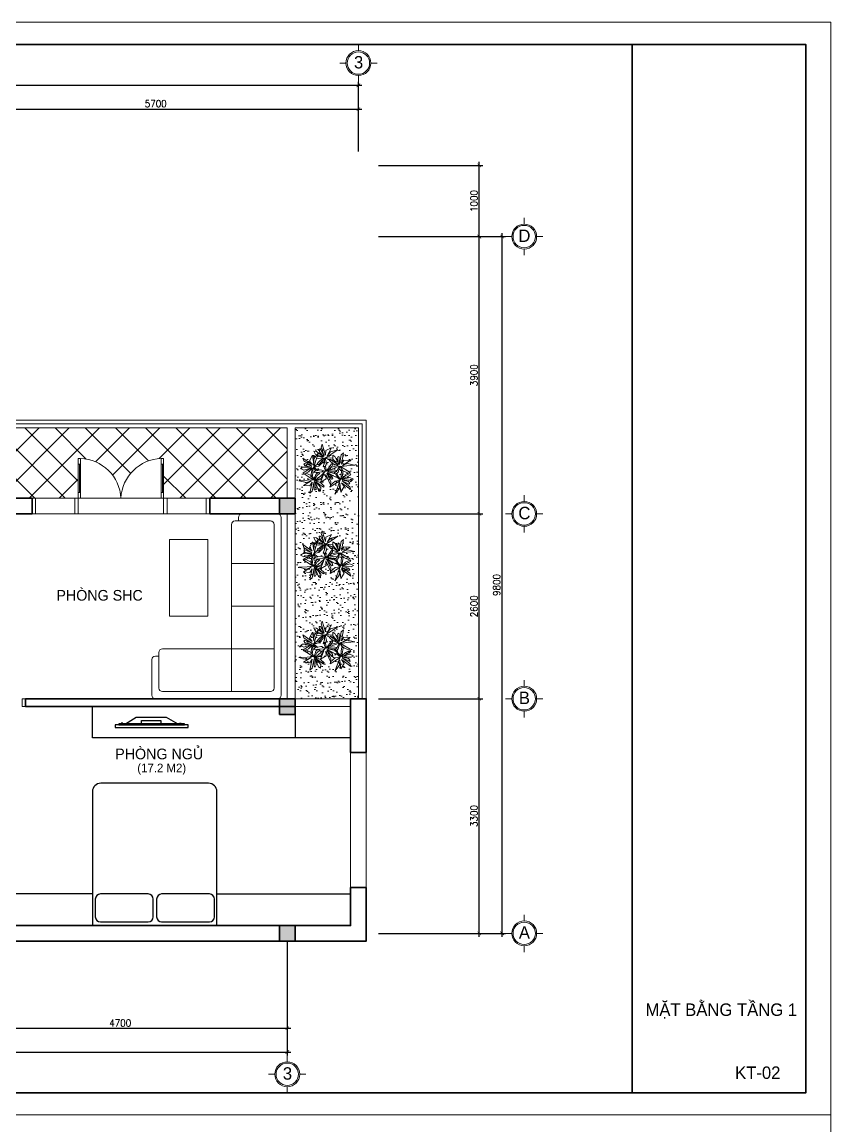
# Model space of a CAD drawing. Header units: millimetres. Extents: x -529782 to -142003, y -492574 to -273331.
# Drawn here: x -453042 to -441666, y -295036 to -279510 of the extents above; entities that cross this region are included whole.
import ezdxf
from ezdxf.enums import TextEntityAlignment as Align

# ---------------------------------------------------------------- set-up
doc = ezdxf.new("R2010")
doc.units = ezdxf.units.MM
doc.header["$LTSCALE"] = 500
doc.header["$MEASUREMENT"] = 0
doc.header["$PDMODE"] = 3
doc.linetypes.add('CENTER', pattern=[2, 1.25, -0.25, 0.25, -0.25])
doc.linetypes.add('HIDDEN', pattern=[0.375, 0.25, -0.125])
doc.layers.get('0').update_dxf_attribs({"linetype": 'CONTINUOUS', "lineweight": 13})
doc.layers.get('Defpoints').update_dxf_attribs({"color": 255, "linetype": 'CONTINUOUS', "lineweight": 13})
for name, color, linetype, lineweight in [('1.cat 30', 30, 'CONTINUOUS', 35), ('1.cot', 2, 'CONTINUOUS', 35), ('2.thay 145', 145, 'CONTINUOUS', 18), ('3.manh 08', 8, 'CONTINUOUS', 9), ('4.dim 08', 8, 'CONTINUOUS', 13), ('7.tim 67', 67, 'CENTER', 9), ('9.text \xad white', 7, 'CONTINUOUS', 15), ('CA.dim 08', 251, 'CONTINUOUS', 13), ('CA.thay 145', 145, 'CONTINUOUS', 18), ('garden1', 88, 'CONTINUOUS', 9), ('noithat', 15, 'CONTINUOUS', 9)]:
    doc.layers.add(name, color=color, linetype=linetype, lineweight=lineweight)
doc.layers.add('HIDE', color=8, linetype='HIDDEN')
doc.layers.add('NTHT', color=5, linetype='CONTINUOUS')
doc.styles.add('CA.JSC1', font='')
doc.styles.get("Standard").update_dxf_attribs({"font": 'txt.shx', "width": 0.9})
doc.styles.get('CA.JSC1').set_extended_font_data('.VnAvantH')
doc.dimstyles.new('CA 50', dxfattribs={"dimscale": 0, "dimtxt": 100, "dimasz": 50, "dimexe": 50, "dimexo": 0, "dimgap": 25, "dimtad": 1, "dimdec": 0, "dimzin": 0, "dimdsep": 46, "dimtxsty": 'Standard', "dimblk": 'ARCHTICK', "dimcen": 0.09, "dimdle": 50, "dimclrd": 256, "dimclre": 256, "dimclrt": 7, "dimadec": 0, "dimazin": 0, "dimtfac": 1, "dimtdec": 0, "dimtix": 1, "dimtmove": 2, "dimatfit": 3, "dimldrblk": 'DOT', "dimfxl": 1, "dimtolj": 1, "dimtzin": 0, "dimarcsym": 0})

# ---------------------------------------------------------------- blocks, each defined once
blk = doc.blocks.new('khung co loan')
at = {"layer": '1.cat 30'}
blk.add_lwpolyline([(1158.281703106128, -14553.47590842255), (1158.281703106128, -303.4759079545038), (20658.28170374641, -303.4759079545038), (20658.28170374641, -14553.47590842255)], close=True, dxfattribs=at)
blk.add_lwpolyline([(18298.08122972515, -303.4759079552605), (18298.08122972515, -14553.47590842255)], dxfattribs=at)
at = {"layer": '3.manh 08'}
blk.add_lwpolyline([(0, -14850.00000048772), (21000.00000000023, -14850.00000048772), (21000.00000000023, -4.877219907939434e-07), (0, -4.877219907939434e-07)], close=True, dxfattribs=at)
blk = doc.blocks.new('A$C1A9D127A')
at = {"layer": 'noithat', "color": 135, "linetype": 'Continuous'}
for p, q in [((49.99985728343017, 109.9998206971213), (-0.0001427165698260069, 109.9998206971213)), ((-0.0001427165698260069, 109.9998206971213), (-0.0001427165698260069, -0.000179302878677845)), ((49.99985728343017, -0.000179302878677845), (49.99985728343017, 109.9998206971213)), ((-0.0001427165698260069, -0.000179302878677845), (49.99985728343017, -0.000179302878677845))]:
    blk.add_line(p, q, dxfattribs=at)
blk = doc.blocks.new('_ArchTick')
at = {"color": 1, "linetype": 'ByBlock', "const_width": 0.150000081}
blk.add_lwpolyline([(-0.5000002699998731, -0.5000002699998731), (0.5000002699998731, 0.5000002699998731)], dxfattribs=at)
blk = doc.blocks.new('*D1989')
at = {"layer": '7.tim 67', "linetype": 'Continuous', "lineweight": -2, "transparency": 16777216}
for p, q in [((-449311.9635896764, -292437.5207308844), (-449311.9635896764, -293712.6593938951)), ((-454011.9635896764, -292590.0242494408), (-454011.9635896764, -293712.6593938951)), ((-454061.9635896764, -293662.6593938951), (-449261.9635896764, -293662.6593938951))]:
    blk.add_line(p, q, dxfattribs=at)
at = {"layer": 'Defpoints', "color": 0, "linetype": 'Continuous', "transparency": 16777216}
for p in [(-449311.9635896764, -292437.5207308844), (-454011.9635896764, -292590.0242494408), (-449311.9635896764, -293662.6593938951)]:
    blk.add_point(p, dxfattribs=at)
at = {"layer": '7.tim 67', "linetype": 'Continuous', "lineweight": -2, "transparency": 16777216, "xscale": 50, "yscale": 50, "zscale": 50, "rotation": 180}
blk.add_blockref('_ArchTick', (-454011.9635896764, -293662.6593938951), dxfattribs=at)
at = {"layer": '7.tim 67', "linetype": 'Continuous', "lineweight": -2, "transparency": 16777216, "xscale": 50, "yscale": 50, "zscale": 50}
blk.add_blockref('_ArchTick', (-449311.9635896764, -293662.6593938951), dxfattribs=at)
at = {"layer": '7.tim 67', "color": 7, "linetype": 'Continuous', "transparency": 16777216, "insert": (-451661.9635896764, -293587.6593938951), "char_height": 100, "attachment_point": 5}
blk.add_mtext('\\A1;4700', dxfattribs=at)
blk = doc.blocks.new('_DOT')
at = {"color": 1, "linetype": 'ByBlock'}
blk.add_line((-0.5, 0), (-1, 0), dxfattribs=at)
at = {"color": 1, "linetype": 'ByBlock', "const_width": 0.5}
blk.add_lwpolyline([(-0.25, 0, 1), (0.25, 0, 1)], format="xyb", close=True, dxfattribs=at)
blk = doc.blocks.new('*D1995')
at = {"layer": 'CA.dim 08', "lineweight": -2, "transparency": 16777216}
for p, q in [((-449311.9635896764, -292437.5207308844), (-449311.9635896764, -294047.3445767199)), ((-459211.9635896764, -292590.0242494408), (-459211.9635896764, -294047.3445767199)), ((-459261.9635896764, -293997.3445767199), (-449261.9635896764, -293997.3445767199))]:
    blk.add_line(p, q, dxfattribs=at)
at = {"layer": 'Defpoints', "color": 0, "transparency": 16777216}
for p in [(-449311.9635896764, -292437.5207308844), (-459211.9635896764, -292590.0242494408), (-449311.9635896764, -293997.3445767199)]:
    blk.add_point(p, dxfattribs=at)
at = {"layer": 'CA.dim 08', "lineweight": -2, "transparency": 16777216, "xscale": 50, "yscale": 50, "zscale": 50, "rotation": 180}
blk.add_blockref('_ArchTick', (-459211.9635896764, -293997.3445767199), dxfattribs=at)
at = {"layer": 'CA.dim 08', "lineweight": -2, "transparency": 16777216, "xscale": 50, "yscale": 50, "zscale": 50}
blk.add_blockref('_ArchTick', (-449311.9635896764, -293997.3445767199), dxfattribs=at)
at = {"layer": 'CA.dim 08', "color": 7, "transparency": 16777216, "insert": (-454261.9635896763, -293922.3445767199), "char_height": 100, "attachment_point": 5}
blk.add_mtext('\\A1;9900', dxfattribs=at)
blk = doc.blocks.new('A$C41BA5761')
at = {"layer": '2.thay 145'}
blk.add_lwpolyline([(839.9994073519047, 524.9998310285737, -3898660.642287513), (839.9994073521084, 525.0001542164828, 1.154242490888426e-06), (839.9994073524431, 524.9999926225864, 1.154242490888426e-06)], format="xyb", dxfattribs=at)
at = {"layer": '3.manh 08'}
for p, q in [((524.9994049160159, 1050.000159478077), (524.9994049160159, 875.0001713204256)), ((174.9994048396911, 525.0001523148676), (-0.000583361616008915, 525.0001523148676)), ((874.9994049923262, 525.0001523148676), (1049.999393193633, 525.0001523148676)), ((524.9994049160159, 0.0001831847475841641), (524.9994049160159, 175.000171342399))]:
    blk.add_line(p, q, dxfattribs=at)
blk.add_arc((524.9994049160159, 525.0001713313977), 349.9999999890093, 359.9999968883953, 359.9999381014106, dxfattribs=at)
blk = doc.blocks.new('*D1996')
at = {"layer": '7.tim 67', "linetype": 'Continuous', "lineweight": -2, "transparency": 16777216}
for p, q in [((-448030.4723331982, -289027.5207308844), (-446561.5287372465, -289027.5207308844)), ((-446611.5287372465, -292377.5207308844), (-446611.5287372465, -288977.5207308844)), ((-448030.4723331982, -292327.5207308844), (-446561.5287372465, -292327.5207308844))]:
    blk.add_line(p, q, dxfattribs=at)
at = {"layer": 'Defpoints', "color": 0, "linetype": 'Continuous', "transparency": 16777216}
for p in [(-448030.4723331982, -289027.5207308844), (-446611.5287372465, -289027.5207308844), (-448030.4723331982, -292327.5207308844)]:
    blk.add_point(p, dxfattribs=at)
at = {"layer": '7.tim 67', "linetype": 'Continuous', "lineweight": -2, "transparency": 16777216, "xscale": 50, "yscale": 50, "zscale": 50}
for p, rotation in [((-446611.5287372465, -289027.5207308844), 90), ((-446611.5287372465, -292327.5207308844), 270)]:
    blk.add_blockref('_ArchTick', p, dxfattribs=dict(at, rotation=rotation))
at = {"layer": '7.tim 67', "color": 7, "linetype": 'Continuous', "transparency": 16777216, "insert": (-446686.5287372464, -290677.5207308845), "char_height": 100, "attachment_point": 5, "rotation": 90}
blk.add_mtext('\\A1;3300', dxfattribs=at)
blk = doc.blocks.new('*D1997')
at = {"layer": '7.tim 67', "linetype": 'Continuous', "lineweight": -2, "transparency": 16777216}
for p, q in [((-448030.4723331982, -286427.5207308845), (-446561.5287372465, -286427.5207308845)), ((-446611.5287372465, -289077.5207308844), (-446611.5287372465, -286377.5207308845)), ((-448030.4723331982, -289027.5207308844), (-446561.5287372465, -289027.5207308844))]:
    blk.add_line(p, q, dxfattribs=at)
at = {"layer": 'Defpoints', "color": 0, "linetype": 'Continuous', "transparency": 16777216}
for p in [(-448030.4723331982, -286427.5207308845), (-446611.5287372465, -286427.5207308845), (-448030.4723331982, -289027.5207308844)]:
    blk.add_point(p, dxfattribs=at)
at = {"layer": '7.tim 67', "linetype": 'Continuous', "lineweight": -2, "transparency": 16777216, "xscale": 50, "yscale": 50, "zscale": 50}
for p, rotation in [((-446611.5287372465, -286427.5207308845), 90), ((-446611.5287372465, -289027.5207308844), 270)]:
    blk.add_blockref('_ArchTick', p, dxfattribs=dict(at, rotation=rotation))
at = {"layer": '7.tim 67', "color": 7, "linetype": 'Continuous', "transparency": 16777216, "insert": (-446686.5287372464, -287727.5207308845), "char_height": 100, "attachment_point": 5, "rotation": 90}
blk.add_mtext('\\A1;2600', dxfattribs=at)
blk = doc.blocks.new('*D1998')
at = {"layer": '7.tim 67', "linetype": 'Continuous', "lineweight": -2, "transparency": 16777216}
for p, q in [((-448030.4723331982, -282527.5207308844), (-446561.5287372465, -282527.5207308844)), ((-446611.5287372465, -286477.5207308845), (-446611.5287372465, -282477.5207308844)), ((-448030.4723331982, -286427.5207308845), (-446561.5287372465, -286427.5207308845))]:
    blk.add_line(p, q, dxfattribs=at)
at = {"layer": 'Defpoints', "color": 0, "linetype": 'Continuous', "transparency": 16777216}
for p in [(-448030.4723331982, -282527.5207308844), (-446611.5287372465, -282527.5207308844), (-448030.4723331982, -286427.5207308845)]:
    blk.add_point(p, dxfattribs=at)
at = {"layer": '7.tim 67', "linetype": 'Continuous', "lineweight": -2, "transparency": 16777216, "xscale": 50, "yscale": 50, "zscale": 50}
for p, rotation in [((-446611.5287372465, -282527.5207308844), 90), ((-446611.5287372465, -286427.5207308845), 270)]:
    blk.add_blockref('_ArchTick', p, dxfattribs=dict(at, rotation=rotation))
at = {"layer": '7.tim 67', "color": 7, "linetype": 'Continuous', "transparency": 16777216, "insert": (-446686.5287372464, -284477.5207308845), "char_height": 100, "attachment_point": 5, "rotation": 90}
blk.add_mtext('\\A1;3900', dxfattribs=at)
blk = doc.blocks.new('*D1999')
at = {"layer": '7.tim 67', "linetype": 'Continuous', "lineweight": -2, "transparency": 16777216}
for p, q in [((-446611.5287372465, -282577.5207308844), (-446611.5287372465, -281477.5207308844)), ((-448030.4723331982, -281527.5207308844), (-446561.5287372465, -281527.5207308844)), ((-448030.4723331982, -282527.5207308844), (-446561.5287372465, -282527.5207308844))]:
    blk.add_line(p, q, dxfattribs=at)
at = {"layer": 'Defpoints', "color": 0, "linetype": 'Continuous', "transparency": 16777216}
for p in [(-448030.4723331982, -281527.5207308844), (-446611.5287372465, -281527.5207308844), (-448030.4723331982, -282527.5207308844)]:
    blk.add_point(p, dxfattribs=at)
at = {"layer": '7.tim 67', "linetype": 'Continuous', "lineweight": -2, "transparency": 16777216, "xscale": 50, "yscale": 50, "zscale": 50}
for p, rotation in [((-446611.5287372465, -281527.5207308844), 90), ((-446611.5287372465, -282527.5207308844), 270)]:
    blk.add_blockref('_ArchTick', p, dxfattribs=dict(at, rotation=rotation))
at = {"layer": '7.tim 67', "color": 7, "linetype": 'Continuous', "transparency": 16777216, "insert": (-446686.5287372464, -282027.5207308845), "char_height": 100, "attachment_point": 5, "rotation": 90}
blk.add_mtext('\\A1;1000', dxfattribs=at)
blk = doc.blocks.new('*D2000')
at = {"layer": 'CA.dim 08', "lineweight": -2, "transparency": 16777216}
for p, q in [((-448030.4723331982, -282527.5207308844), (-446242.1934527561, -282527.5207308844)), ((-446292.1934527561, -282477.5207308844), (-446292.1934527561, -292377.5207308844)), ((-448030.4723331982, -292327.5207308844), (-446242.1934527561, -292327.5207308844))]:
    blk.add_line(p, q, dxfattribs=at)
at = {"layer": 'Defpoints', "color": 0, "transparency": 16777216}
for p in [(-448030.4723331982, -282527.5207308844), (-448030.4723331982, -292327.5207308844), (-446292.1934527561, -292327.5207308844)]:
    blk.add_point(p, dxfattribs=at)
at = {"layer": 'CA.dim 08', "lineweight": -2, "transparency": 16777216, "xscale": 50, "yscale": 50, "zscale": 50}
for p, rotation in [((-446292.1934527561, -282527.5207308844), 90), ((-446292.1934527561, -292327.5207308844), 270)]:
    blk.add_blockref('_ArchTick', p, dxfattribs=dict(at, rotation=rotation))
at = {"layer": 'CA.dim 08', "color": 7, "transparency": 16777216, "insert": (-446367.193452756, -287427.5207308845), "char_height": 100, "attachment_point": 5, "rotation": 90}
blk.add_mtext('\\A1;9800', dxfattribs=at)
blk = doc.blocks.new('*D2002')
at = {"layer": '7.tim 67', "linetype": 'Continuous', "lineweight": -2, "transparency": 16777216}
for p, q in [((-454011.9635896764, -281329.4340041786), (-454011.9635896764, -280684.1740279035)), ((-448311.9635896764, -281329.4340041786), (-448311.9635896764, -280684.1740279035)), ((-454061.9635896764, -280734.1740279035), (-448261.9635896764, -280734.1740279035))]:
    blk.add_line(p, q, dxfattribs=at)
at = {"layer": 'Defpoints', "color": 0, "linetype": 'Continuous', "transparency": 16777216}
for p in [(-448311.9635896764, -280734.1740279035), (-454011.9635896764, -281329.4340041786), (-448311.9635896764, -281329.4340041786)]:
    blk.add_point(p, dxfattribs=at)
at = {"layer": '7.tim 67', "linetype": 'Continuous', "lineweight": -2, "transparency": 16777216, "xscale": 50, "yscale": 50, "zscale": 50, "rotation": 180}
blk.add_blockref('_ArchTick', (-454011.9635896764, -280734.1740279035), dxfattribs=at)
at = {"layer": '7.tim 67', "linetype": 'Continuous', "lineweight": -2, "transparency": 16777216, "xscale": 50, "yscale": 50, "zscale": 50}
blk.add_blockref('_ArchTick', (-448311.9635896764, -280734.1740279035), dxfattribs=at)
at = {"layer": '7.tim 67', "color": 7, "linetype": 'Continuous', "transparency": 16777216, "insert": (-451161.9635896764, -280659.1740279035), "char_height": 100, "attachment_point": 5}
blk.add_mtext('\\A1;5700', dxfattribs=at)
blk = doc.blocks.new('*D2003')
at = {"layer": 'CA.dim 08', "lineweight": -2, "transparency": 16777216}
for p, q in [((-459211.9635896764, -281066.1790927197), (-459211.9635896764, -280349.4888450787)), ((-448311.9635896764, -281066.1790927197), (-448311.9635896764, -280349.4888450787)), ((-459261.9635896764, -280399.4888450787), (-448261.9635896764, -280399.4888450787))]:
    blk.add_line(p, q, dxfattribs=at)
at = {"layer": 'Defpoints', "color": 0, "transparency": 16777216}
for p in [(-448311.9635896764, -280399.4888450787), (-459211.9635896764, -281066.1790927197), (-448311.9635896764, -281066.1790927197)]:
    blk.add_point(p, dxfattribs=at)
at = {"layer": 'CA.dim 08', "lineweight": -2, "transparency": 16777216, "xscale": 50, "yscale": 50, "zscale": 50, "rotation": 180}
blk.add_blockref('_ArchTick', (-459211.9635896764, -280399.4888450787), dxfattribs=at)
at = {"layer": 'CA.dim 08', "lineweight": -2, "transparency": 16777216, "xscale": 50, "yscale": 50, "zscale": 50}
blk.add_blockref('_ArchTick', (-448311.9635896764, -280399.4888450787), dxfattribs=at)
at = {"layer": 'CA.dim 08', "color": 7, "transparency": 16777216, "insert": (-454261.9635896764, -280474.4888450787), "char_height": 100, "attachment_point": 5}
blk.add_mtext('\\A1;10900', dxfattribs=at)
blk = doc.blocks.new('LCD')
blk.add_lwpolyline([(-293.9348753131344, -78.38028329071676), (-173.8344623679295, 0), (173.8344623679295, 0), (305.4047792079509, -78.38028329073131)])
for points in [[(-414.6691140700132, -89.59505676757544), (-414.6691140700132, -118.3803559560329), (424.3031381051987, -118.3803559560329), (424.3031381051987, -89.59505676757544)], [(-370.1690302749921, -89.59505676757544), (384.3309697250079, -89.59505676757544), (384.3309697250079, -78.38028329072404), (-370.1690302749921, -78.38028329072404)], [(-344.1690302749921, -78.38028329072404), (-324.1690302749921, -78.38028329072404), (-324.1690302749921, -67.88028329072404), (-344.1690302749921, -67.88028329072404)], [(-112.6690302749921, -37.38028329072404), (110.8309697250079, -37.38028329072404), (110.8309697250079, -78.38028329072404), (-112.6690302749921, -78.38028329072404)], [(344.1690302749921, -78.38028329072404), (324.1690302749921, -78.38028329072404), (324.1690302749921, -67.88028329072404), (344.1690302749921, -67.88028329072404)]]:
    blk.add_lwpolyline(points, close=True)
blk = doc.blocks.new('A$C2BDB356E')
at = {"layer": 'noithat', "color": 135, "linetype": 'Continuous'}
for p, q in [((0.0007344302721321583, 599.9999563574092), (0.0007344302721321583, 699.9999563574092)), ((0.0007344302721321583, 699.9999563574092), (40.00073443027213, 699.9999563574092)), ((40.00073443027213, 599.9999563574092), (0.0007344302721321583, 599.9999563574092)), ((40.00073443027213, 699.9999563574092), (40.00073443027213, 599.9999563574092)), ((0.0007344302721321583, 99.99995635740925), (0.0007344302721321583, -4.364259075373411e-05)), ((40.00073443027213, 99.99995635740925), (0.0007344302721321583, 99.99995635740925)), ((40.00073443027213, -4.364259075373411e-05), (40.00073443027213, 99.99995635740925)), ((0.0007344302721321583, -4.364259075373411e-05), (40.00073443027213, -4.364259075373411e-05))]:
    blk.add_line(p, q, dxfattribs=at)
at = {"layer": 'noithat', "color": 8, "linetype": 'Continuous'}
for p, q in [((0.0007344302721321583, 99.99995635740925), (0.0007344302721321583, 599.9999563574092)), ((20.00073443027213, 599.9999563574092), (20.00073443027213, 99.99995635740925)), ((40.00073443027213, 599.9999563574092), (40.00073443027213, 99.99995635740925))]:
    blk.add_line(p, q, dxfattribs=at)
at = {"layer": 'noithat', "color": 1, "linetype": 'Continuous'}
blk.add_arc((10.18820847296689, 740.3098040898665), 740.9098847954065, 272.306074052381, 356.8812333185894, dxfattribs=at)
blk = doc.blocks.new('LON')
at = {"layer": 'garden1'}
for points in [[(23.24277342360438, 127.7441970680229), (19.07211953650403, 129.2784137483977), (13.46029109584197, 140.7057993440976), (21.68536592649616, 139.6467053774395), (44.87221260308434, 122.0152245208446), (31.44422030907299, 137.8841682459897), (30.72826271171652, 145.3525397363992), (34.96143613308232, 145.5530660055956), (47.49797342567035, 123.3813651075616), (37.86921471059759, 154.0726730237802), (41.09189834709105, 163.5902553942724), (52.06642477742571, 127.4265266922885), (53.01899839319231, 142.269263754788), (72.47093255032814, 151.055171650165), (57.66573878550116, 125.001292138928), (68.37716678383731, 138.0814920699777), (93.35478190221329, 144.9043365646939), (70.553270886252, 130.3718485674908), (53.46545266813337, 118.6452747906005), (76.42569240318699, 117.0629560116358)], [(19.98918023412989, 74.7878463963425), (10.57944507120555, 85.73703142153681), (8.829644571233075, 56.18617319017358), (3.566967436228879, 55.30449900277017), (3.92520145564049, 62.60611008440901), (7.355701882836001, 83.61544902733294), (-4.395831226014707, 71.53341287477815), (-19.99101625333424, 64.25944202225946), (-22.80142645724845, 68.11691405529564), (-8.58389704937872, 76.65834259716212), (5.633632358541945, 85.1997711389995), (-19.85317809413391, 76.85127972140617), (-31.34285499911493, 82.3344434631872), (-24.23409029516188, 86.60515773412772), (4.889705583773321, 87.15605663805036), (-15.48590451451309, 91.27538487495622), (-20.67966256988439, 96.68962953714072), (-17.48346886404761, 99.47249025852943), (6.10206430805556, 89.85626891186985), (-20.48672544564761, 107.9589105819177), (-23.86194541461737, 117.4234736548242), (7.176675619710295, 95.86287282164267), (-1.282104474572407, 108.0965672479651), (8.52696324975841, 127.053152129738), (13.07308159935928, 97.43337481874914), (13.36248728575447, 114.3372963859001), (28.72354708491184, 135.1812476871128), (19.85125251300633, 109.6394290159806), (13.72053981200588, 89.84244879730977), (24.82264763888816, 97.44165948942828)], [(16.26504039290012, 118.2758707034227), (11.15409132592322, 119.4866720618156), (11.34210316254757, 124.2556496827892), (19.86326816684596, 123.1584299454989)], [(39.86209046388103, 107.7359114010178), (44.63541504139721, 111.0031737742684), (44.22208205694187, 105.0241193470283), (29.24680575972889, 90.8205008002551), (11.8193532780133, 87.77596536817146), (25.80952472036006, 76.08331418407033)], [(65.4935783056062, 110.1925414091238), (50.69242575181124, 118.2034765093122), (54.70935602622922, 98.93955418880796), (50.56233008429263, 89.27470572455786), (44.40683900515432, 89.24181842054531), (49.11004201811738, 101.364788742183), (48.4552030351042, 117.3731401221885), (28.75413842697162, 95.27827471625642), (24.0791667243393, 97.85077536337485), (28.88889008817205, 103.3560834531381), (44.61056771957374, 117.7084180525999), (27.89877317473292, 115.5197995176568), (22.35045807223651, 116.8342143894988)], [(24.34672380824486, 122.5811220282776), (27.79225282385596, 122.1374617495021), (44.24240248517162, 120.0192738162004), (25.8119013866235, 126.7991176915966)], [(68.43148713920527, 84.69649789207324), (73.30256113791256, 86.63953272701474), (93.83742629153858, 92.25023403100204), (77.96446267411375, 97.91796320589492), (64.86739540644339, 109.0798302981857), (67.20805979007127, 113.2391314706474), (80.88543634591042, 103.8570467049431), (94.56281290172774, 94.47496193925326), (76.37769883609144, 114.1873043272208), (76.5901445557829, 126.9165080264502), (83.42883283370611, 122.225465643598), (96.03301335316064, 95.9645896217844), (91.31220321246656, 116.2093001313478), (94.07838594667555, 123.1833521157387), (97.93781885951466, 121.4327106357814), (98.99284148713923, 95.98401685288991), (104.4086435689678, 127.6910896255431), (111.6145685041192, 134.6942824565776), (104.9027841395655, 97.50278538206476), (112.5148001941707, 110.2805571590288), (133.8333336512733, 109.2365019693243), (108.7816442834592, 92.79231576812163), (124.2770307168976, 99.55392203283554), (149.6195016399506, 94.24434281083813), (122.7006074056044, 91.69969250069698), (102.1463150208801, 89.048819330681), (134.2406785930871, 69.72376774226723), (128.6306042002834, 67.61497630939994), (109.4882305737265, 75.33321522387268), (99.47664153097867, 89.91928326289053), (94.27328516883426, 70.94141418945219), (86.24905367579049, 64.28773384659144)], [(79.35159543319605, 110.9636529529962), (71.55061607970856, 110.2603269431274)], [(86.23095948502305, 116.3872201127233), (90.84019742417149, 116.0695716982591), (87.92287120217952, 112.8621132027183)], [(85.32901895615214, 71.14120106236078), (76.09531530251843, 71.1316823198722), (59.5093618581086, 71.11458436808607), (85.66216129610257, 65.17270776590158), (92.698366698678, 54.56282682724122), (84.405389976484, 54.55427785136271), (59.14173493456474, 69.05416439996043), (74.50083997212641, 55.04587241112313), (76.17225907983084, 47.73180882331508), (72.00012229390995, 46.98800600033428), (56.71368804285885, 67.3613713553641), (70.21328452587477, 38.16496282971639), (68.2426332960531, 28.31170967503567), (52.70399078182527, 62.76176182033669), (53.67007895524875, 47.91989827017824), (35.51102411733882, 36.70300710576703), (46.8390609512935, 64.4460058890545), (37.90059912035213, 50.09573689865647), (14.00913106402732, 40.11424311697192), (34.75012334257917, 57.46109733612684), (50.18617515182996, 71.28984885397949), (12.79083462741983, 69.03279345740157), (16.21916859039629, 73.94873306631052), (36.36597260986309, 78.4329239409999), (52.87925526771869, 72.08494852660806), (46.90837430640386, 89.25518352024665)], [(54.18532671686989, 101.4526323900936), (55.38424893104093, 101.6147850779234), (52.28079401785362, 88.98723204489215), (54.99097208550666, 73.19637827311817), (71.68379521436873, 97.64355970552424), (76.65103167292546, 95.69428241260175), (72.59003756219317, 89.61561620753491), (58.84677879756055, 73.3588177979982), (75.137776104988, 77.6805691478221), (90.58973054352828, 76.0751703713031)], [(83.20225150570332, 65.7315955615195), (80.68333115295536, 67.00427235224925), (90.39442502491147, 75.65188380339532), (97.10683630068525, 90.19972429142217), (69.5014099183536, 79.51068980504351), (67.07767875578429, 83.09508804083453)], [(110.7220090767005, 74.83575354857021), (110.1650619223801, 68.24487895003404), (105.9956514712831, 47.36961434116529), (118.1660315771151, 59.02963046808145), (134.0080810378786, 65.74899925403588), (136.6806810929338, 61.79479833022924), (122.1707240320611, 53.76016765474924), (107.660766971203, 45.72553697924013), (133.4261873898649, 53.16985875151295), (144.7153117684284, 47.2848412693711), (137.4603332380066, 43.26752593161655), (108.335228426331, 43.74422888974368), (128.5528620904443, 38.90877223869029), (133.5524162177535, 33.3147015805589), (130.2600538663173, 30.64630915313319), (107.0283817919844, 41.08845934510464), (132.9621073145099, 22.05923822276236), (136.0013914903029, 12.48151324765058), (105.7425732956472, 35.1234969386278), (113.7645810883332, 22.59905559483741), (103.2929775031807, 4.000253527090535), (99.79444139954285, 33.76195114552684), (98.90897804468113, 16.87875610882475), (82.82226566342433, -3.410407224408118), (92.58995440026774, 21.8025729393994), (99.41513439599657, 41.37099091392884), (67.7731117503572, 21.31386761835893), (68.39708167437493, 27.27462239724991), (83.86403175922896, 40.94119237923587), (101.388027230314, 43.36912951379782), (88.92091928783339, 54.55893277229916)], [(90.09856202806259, 67.47974021821574), (92.69155798246356, 57.8748789470701), (102.6990814922538, 45.36306048609549), (105.4901156398555, 74.83381128052133), (109.4717382651725, 75.35724317126733)], [(39.53948885821592, 46.5689436349785), (19.26317336094507, 41.7905992307642), (34.92634690443811, 35.56652319121349), (47.62156132869131, 23.94963984316564), (45.13564591926843, 19.87548709967814), (31.79770654860476, 29.73416436105617), (18.459767177912, 39.59284162241966), (35.93826863637514, 19.25133718526922), (35.27696865789767, 6.537547728992649), (28.6079989725622, 11.46688635967439), (16.93793918812298, 38.15599800895143), (20.94173719542596, 17.7573717435298), (17.93128588803665, 10.88522863341495), (14.13600342963036, 12.77091128456232), (13.97926758488757, 38.24098238526494), (7.448458712249703, 6.744666545637301), (0, 0), (8.019432190259977, 36.93161533625971), (-0.03854679626238067, 24.4302868207451), (-21.30698858902178, 26.22564297146164), (4.309134108152648, 41.77596959064249), (-11.4151066555205, 35.56512645898329), (-36.55452776699531, 41.76528534237877), (-9.562628676518216, 43.35886480056797), (11.07237568582059, 45.28309424797771), (-18.86887086908246, 64.78283772440045)], [(-13.67129498601571, 67.20711261508404), (4.218807607729104, 59.24912892497377), (13.70968481581804, 44.31900682834384), (19.57919371005119, 63.10153321168036), (27.90675546560669, 69.52483728411607), (33.29956277411839, 66.5568781648617), (23.28949179214396, 58.25717895731214), (16.0681236607852, 43.95515216696367), (20.39951144152292, 45.45887635942199)], [(23.35560674373119, 66.01439653597481), (22.24939765490853, 69.60368010867387)], [(28.31885316714761, 69.970011772617), (28.53195879523264, 69.18075342994416)], [(39.04420320915233, 51.93173805894912), (42.17271423525381, 53.01786055695266)]]:
    blk.add_lwpolyline(points, dxfattribs=at)

msp = doc.modelspace()

# ---------------------------------------------------------------- hatches: boundary and pattern name
at = {"layer": '1.cot'}
for points in [[(-449201.9635896762, -286207.5207308845), (-449421.9635896762, -286207.5207308845), (-449421.9635896762, -286427.5207308845), (-449201.9635896762, -286427.5207308845)], [(-449201.9635896764, -289027.5207308844), (-449421.9635896764, -289027.5207308844), (-449421.9635896764, -289247.5207308844), (-449201.9635896764, -289247.5207308844)], [(-449201.9635896764, -292217.5207308844), (-449421.9635896764, -292217.5207308844), (-449421.9635896764, -292437.5207308844), (-449201.9635896764, -292437.5207308844)]]:
    msp.add_hatch(color=256, dxfattribs=at).paths.add_polyline_path(points)
at = {"layer": 'CA.dim 08'}
h = msp.add_hatch(dxfattribs=at)
h.set_pattern_fill('AR-SAND', color=256, scale=75, style=0)
h.set_pattern_definition([(37.50000000000001, (-145523.5924993914, 30737.63610605383), (-4.724501858220612, 144.5117826759869), [0, -114, 0, -127.5, 0, -121.875]), (7.499999999999999, (-145523.5924993914, 30737.63610605383), (132.7332528950795, 211.6609548922305), [0, -61.49999999999999, 0, -102.75, 0, -39.375]), (327.5, (-145615.8424993914, 30737.63610605383), (233.5606396313621, 0.4244290152723373), [0, -37.5, 0, -135, 0, -176.25]), (317.5, (-145615.8424993914, 30737.63610605383), (225.459495342922, 65.82566737006869), [0, -18.75, 0, -88.5, 0, -101.25])])
h.paths.add_polyline_path([(-449201.9635896764, -285217.5207308844), (-449201.9635896764, -289027.5207308843), (-448311.9635896764, -289027.5207308843), (-448311.9635896764, -286427.5207308845), (-448421.9635896762, -286427.5207308845), (-448421.9635896762, -286207.5207308845), (-448311.9635896764, -286207.5207308845), (-448311.9635896764, -285217.5207308844)])
at = {"layer": 'HIDE'}
h = msp.add_hatch(dxfattribs=at)
h.set_pattern_fill('_USER', color=256, scale=300, angle=45, style=0, double=1, pattern_type=0)
h.set_pattern_definition([(45, (-145523.5924993914, 0), (-212.1320343559642, 212.1320343559643), []), (135, (-145523.5924993914, 0), (-212.1320343559643, -212.1320343559642), [])])
h.paths.add_polyline_path([(-449311.9635896764, -285217.5207308844), (-453901.9635896763, -285217.5207308844), (-453901.9635896764, -285317.5207308844), (-453901.9635896764, -285917.5207308844), (-453901.9635896764, -286207.5207308844), (-452901.9635896764, -286207.5207308844), (-452851.9635897178, -286207.520730884), (-452301.9635896828, -286207.5207309166), (-452251.9635896828, -286207.5207309166), (-452251.9635896828, -286127.5207309119), (-452251.9635896828, -285727.5207308886), (-452251.9635896828, -285647.520730884), (-452219.9635892262, -285647.520730884, -0.3867462165818639), (-451651.9635896643, -286207.5207306169, -0.3867462169709407), (-451083.9635893298, -285647.520730884), (-451051.9635896785, -285647.520730884), (-451051.9635896785, -285727.5207308886), (-451051.9635896785, -286127.5207309119), (-451051.9635896785, -286207.5207309166), (-451001.9635896785, -286207.5207309166), (-450451.9635896764, -286207.520730884), (-450401.9635896764, -286207.520730884), (-449311.9635896764, -286207.5207308843)])

# ---------------------------------------------------------------- linework, layer by layer
at = {"layer": '1.cat 30'}
for p, q in [((-452901.9635896764, -286207.5207308844), (-452901.9635896764, -286427.5207308844)), ((-452901.9635896764, -286207.5207308844), (-452901.9635896764, -286427.5207308844)), ((-452901.9635897091, -286427.5207308843), (-452901.9635897091, -286207.520730884)), ((-450401.9635896764, -286207.5207308844), (-450401.9635896764, -286427.5207308844)), ((-450401.9635896764, -286207.5207308844), (-450401.9635896764, -286427.5207308844)), ((-450401.9635896764, -286427.5207308843), (-450401.9635896764, -286207.520730884)), ((-452991.9635896764, -289027.5207308843), (-452991.9635896764, -289137.5207308843)), ((-449201.9635896764, -289137.5207308843), (-449201.9635896764, -289027.5207308843)), ((-448201.9635896763, -289782.5207308844), (-448421.9635896764, -289782.5207308844)), ((-448201.9635896763, -291682.5207308844), (-448421.9635896764, -291682.5207308844))]:
    msp.add_line(p, q, dxfattribs=at)
for points in [[(-457156.9635896764, -282417.5207308844), (-458211.9635896763, -282417.5207308844), (-458211.9635896763, -282417.5207308844), (-459321.9635896764, -282417.5207308844), (-459321.9635896764, -292437.5207308844), (-448201.9635896764, -292437.5207308844), (-448201.9635896764, -291682.5207308844)], [(-452901.9635896764, -286207.5207308844), (-453901.9635896764, -286207.5207308844), (-453901.9635896764, -285917.5207308844)], [(-449201.9635896764, -286207.5207308844), (-450401.9635896764, -286207.5207308844)], [(-449201.9635896764, -286207.5207308844), (-449201.9635896763, -286427.5207308844), (-450401.9635896764, -286427.5207308844)], [(-452901.9635896764, -286427.5207308844), (-454231.9635896764, -286427.5207308844)], [(-449201.9635896764, -289027.5207308843), (-452991.9635896764, -289027.5207308843)], [(-448201.9635896763, -289782.5207308844), (-448201.9635896763, -289027.5207308843), (-448421.9635896764, -289027.5207308843)], [(-448421.9635896764, -289782.5207308844), (-448421.9635896764, -289027.5207308843)], [(-449201.9635896764, -289137.5207308843), (-452991.9635896764, -289137.5207308843)], [(-453901.9635896764, -292217.5207308844), (-448421.9635896764, -292217.5207308844), (-448421.9635896764, -291682.5207308844)]]:
    msp.add_lwpolyline(points, dxfattribs=at)
at = {"layer": '1.cot'}
for points in [[(-449421.9635896762, -286427.5207308845), (-449201.9635896762, -286427.5207308845), (-449201.9635896762, -286207.5207308845), (-449421.9635896762, -286207.5207308845)], [(-449421.9635896764, -289247.5207308844), (-449201.9635896764, -289247.5207308844), (-449201.9635896764, -289027.5207308844), (-449421.9635896764, -289027.5207308844)], [(-449421.9635896764, -292437.5207308844), (-449201.9635896764, -292437.5207308844), (-449201.9635896764, -292217.5207308844), (-449421.9635896764, -292217.5207308844)]]:
    msp.add_lwpolyline(points, close=True, dxfattribs=at)
at = {"layer": '4.dim 08'}
for p, q in [((-453901.9635896764, -285107.5207308844), (-448201.9635896764, -285107.5207308844)), ((-448201.9635896763, -289027.5207308843), (-448201.9635896764, -285107.5207308844)), ((-448201.9635896764, -289782.5207308844), (-448201.9635896764, -289027.5207308845)), ((-448201.9635896764, -292437.5207308844), (-448201.9635896764, -291682.5207308844))]:
    msp.add_line(p, q, dxfattribs=at)
for points in [[(-453901.9635896764, -285107.5207308844), (-448201.9635896764, -285107.5207308844)], [(-453901.9635896764, -285162.5207308844), (-448256.9635896764, -285162.5207308844), (-448256.9635896763, -289027.5207308843)], [(-453901.9635896764, -285217.5207308844), (-449311.9635896764, -285217.5207308844)], [(-449201.9635896764, -285217.5207308844), (-448311.9635896764, -285217.5207308844), (-448311.9635896763, -289027.5207308843)]]:
    msp.add_lwpolyline(points, dxfattribs=at)
at = {"layer": 'CA.dim 08'}
for p, q in [((-449311.9635896764, -286207.5207308844), (-449311.9635896764, -285217.5207308844)), ((-449201.9635896764, -286207.5207308844), (-449201.9635896764, -285217.5207308844)), ((-452301.9635896828, -286207.5207309166), (-452851.9635897178, -286207.5207309166)), ((-452219.963589681, -286207.5207309166), (-451083.9635896786, -286207.5207309166)), ((-451001.9635896785, -286207.5207309166), (-450451.9635896764, -286207.520730884)), ((-450401.9635896764, -286427.5207308843), (-452901.9635896764, -286427.5207308843)), ((-449311.9635896764, -286427.5207308844), (-449311.9635896764, -289027.5207308843)), ((-449201.9635896764, -286427.5207308844), (-449201.9635896764, -289027.5207308843)), ((-448421.9635896764, -289027.5207308843), (-449201.9635896764, -289027.5207308843)), ((-449201.9635896764, -289137.5207308843), (-448421.9635896764, -289137.5207308843)), ((-448421.9635896764, -289782.5207308844), (-448421.9635896764, -291682.5207308844)), ((-448201.9635896764, -291682.5207308844), (-448201.9635896763, -289782.5207308844))]:
    msp.add_line(p, q, dxfattribs=at)
at = {"layer": 'CA.thay 145'}
for points in [[(-452851.9635897178, -286207.520730884), (-452901.9635897178, -286207.520730884), (-452901.9635897178, -286427.5207308843), (-452851.9635897178, -286427.5207308843)], [(-452251.9635896828, -286207.5207309166), (-452301.9635896828, -286207.5207309166), (-452301.9635896828, -286427.5207309168), (-452251.9635896828, -286427.5207309168)], [(-451051.9635896785, -286207.5207309166), (-451001.9635896785, -286207.5207309166), (-451001.9635896785, -286427.5207309168), (-451051.9635896785, -286427.5207309168)], [(-450451.9635896764, -286207.520730884), (-450401.9635896764, -286207.520730884), (-450401.9635896764, -286427.5207308843), (-450451.9635896764, -286427.5207308843)]]:
    msp.add_lwpolyline(points, close=True, dxfattribs=at)
at = {"layer": 'noithat'}
for p, q in [((-449947.0379166381, -286427.5207308845), (-449447.0575805286, -286427.5207308845)), ((-450097.0320174707, -288927.5246636604), (-450097.0320174707, -286577.5148317203)), ((-450047.0339838587, -286527.5167981084), (-449547.0536477492, -286527.5167981084)), ((-449997.0359502468, -286527.5167981084), (-449997.0359502468, -286477.5187644964)), ((-449497.0556141406, -286577.5148317203), (-449497.0556141406, -288227.5091395387)), ((-449397.05954692, -286477.5187644964), (-449397.05954692, -288327.5105884569)), ((-450970.0783748802, -286788.162442188), (-450970.0783748802, -287866.8297563618)), ((-450430.7447177932, -286788.162442188), (-450970.0783748802, -286788.162442188)), ((-450430.7447177932, -287866.8297563618), (-450430.7447177932, -286788.162442188)), ((-449497.0556141406, -287127.4932014385), (-450097.0320174707, -287127.4932014385)), ((-449497.0609958382, -287727.5018949477), (-450097.0696893475, -287727.5018949477)), ((-450970.0783748802, -287866.8297563618), (-450430.7447177932, -287866.8297563618)), ((-449497.0932860174, -287927.5047927841), (-449497.0932860174, -288877.5266300485)), ((-449397.0972187968, -287927.5047927841), (-449397.0972187968, -288977.5226972724)), ((-451167.2049720438, -288427.5443275542), (-451117.2069384319, -288427.5443275542)), ((-451117.2069384319, -288877.5266300485), (-451117.2069384319, -288377.5462939423)), ((-451067.2089048233, -288327.5482603303), (-449497.0932860174, -288327.5482603303)), ((-450097.0696893475, -288927.5246636604), (-450097.0696893475, -288327.5482603303)), ((-451217.2030056558, -288977.5226972724), (-451217.2030056558, -288477.5423611662)), ((-449547.091319626, -288927.5246636604), (-451067.2089048233, -288927.5246636604)), ((-449447.0952524054, -289027.5207308843), (-451167.2049720438, -289027.5207308843))]:
    msp.add_line(p, q, dxfattribs=at)
for centre, radius, start, end in [((-449947.0379166381, -286477.5187644964), 49.99803361078671, 90, 180), ((-449447.0575805286, -286477.5187644964), 49.99803361079979, 0, 90), ((-450047.0339838587, -286577.5148317203), 49.99803361078018, 90, 180), ((-449547.0536477492, -286577.5148317203), 49.99803361078018, 0, 90), ((-451167.2049720438, -288477.5423611662), 49.99803361078018, 90, 180), ((-451067.2089048233, -288377.5462939423), 49.99803361078671, 90, 180), ((-451067.2089048233, -288877.5266300485), 49.9980336107671, 180, 270), ((-449547.091319626, -288877.5266300485), 49.9980336107769, 270, 0), ((-451167.2049720438, -288977.5226972724), 49.99803361078018, 180, 270), ((-449447.0952524054, -288977.5226972724), 49.9980336107769, 270, 0)]:
    msp.add_arc(centre, radius, start, end, dxfattribs=at)
at = {"layer": 'NTHT'}
for p, q in [((-449201.9635896764, -289137.5207308843), (-449201.9635896764, -289577.5207308843)), ((-450418.630256348, -290217.520730862), (-451935.2969230271, -290217.520730862)), ((-452051.9635896987, -290334.18739753), (-452051.9635896987, -292217.5207308844)), ((-450301.9635896764, -292217.5207308844), (-450301.9635896764, -290334.18739753)), ((-452051.9635896987, -291774.0135288403), (-453461.9635896763, -291774.0135288403)), ((-452012.3149218938, -291845.0004312672), (-452012.3149218938, -292094.8201649502)), ((-451269.4014792598, -291774.0135288403), (-451941.3280194632, -291774.0135288403)), ((-451198.4145768366, -292094.8201649502), (-451198.4145768366, -291845.0004312672)), ((-451149.905735471, -291845.0004312672), (-451149.905735471, -292094.8201649502)), ((-450406.9922928444, -291774.0135288403), (-451078.9188330478, -291774.0135288403)), ((-450336.0053904137, -292094.8201649502), (-450336.0053904137, -291845.0004312672)), ((-450301.9635896764, -291774.0135288403), (-448421.9635896764, -291774.0135288403)), ((-451941.3280194632, -292165.8070673771), (-451269.4014792598, -292165.8070673771)), ((-451078.9188330478, -292165.8070673771), (-450406.9922928444, -292165.8070673771)), ((-452051.9635896987, -292217.5207308844), (-450301.9635896764, -292217.5207308844))]:
    msp.add_line(p, q, dxfattribs=at)
msp.add_lwpolyline([(-448421.9635896764, -289577.5207308843), (-452051.9635896987, -289577.5207308843), (-452051.9635896987, -289137.5207308843)], dxfattribs=at)
for centre, radius, start, end in [((-451935.2969230271, -290334.18739753), 116.6666666678871, 90, 180), ((-450418.630256348, -290334.18739753), 116.6666666678871, 0, 90), ((-451941.3280194632, -291845.0004312672), 70.98690242852808, 90, 180), ((-451269.4014792598, -291845.0004312672), 70.98690242852558, 0, 90), ((-451078.9188330478, -291845.0004312672), 70.9869024285299, 90, 180), ((-450406.9922928444, -291845.0004312672), 70.9869024285299, 0, 90), ((-451941.3280194632, -292094.8201649502), 70.98690242850137, 180, 270), ((-451269.4014792598, -292094.8201649502), 70.98690242849898, 270, 0), ((-451078.9188330478, -292094.8201649502), 70.98690242850353, 180, 270), ((-450406.9922928444, -292094.8201649502), 70.98690242850353, 270, 0)]:
    msp.add_arc(centre, radius, start, end, dxfattribs=at)

# ---------------------------------------------------------------- block references
at = {"layer": '2.thay 145'}
for name, p, xscale, yscale, zscale in [('khung co loan', (-463399.6339418958, -279510.4103375495), 1.034937242569868, 1.034937242628075, 1.034937242583367), ('A$C41BA5761', (-448574.4632921344, -280349.4889366711), 0.5, 0.5, 0.5), ('A$C41BA5761', (-446242.1931610753, -282790.0208070418), 0.5, 0.5, 0.5), ('A$C41BA5761', (-446242.1931610753, -286690.0208070419), 0.5, 0.5, 0.5), ('A$C41BA5761', (-446242.1931610753, -289290.0208070418), 0.5, 0.5, 0.5), ('A$C41BA5761', (-446242.1931610753, -292590.0208070418), 0.5, 0.5, 0.5), ('A$C41BA5761', (-449574.4632921344, -294572.3446564589), 0.5, 0.5, 0.5), ('khung co loan', (-463399.6339418958, -294879.2283905764), 1.034937242569868, 1.034937242628075, 1.034937242583367)]:
    msp.add_blockref(name, p, dxfattribs=dict(at, xscale=xscale, yscale=yscale, zscale=zscale))
at = {"layer": 'garden1', "xscale": 4.21875, "yscale": 4.21875, "zscale": 4.21875}
for p in [(-448993.5297437041, -286138.0399152497), (-448993.5297437041, -287354.6217178866), (-448993.5297437041, -288625.7931751988)]:
    msp.add_blockref('LON', p, dxfattribs=at)
at = {"layer": 'noithat', "yscale": 0.8000000000465661, "zscale": 0.8, "rotation": 180}
for p, xscale in [((-452251.9641772271, -285647.520765798), -0.8000000000465661), ((-451051.9630021343, -285647.520765798), 0.7999999999883585)]:
    msp.add_blockref('A$C2BDB356E', p, dxfattribs=dict(at, xscale=xscale))
at = {"layer": 'noithat'}
msp.add_blockref('A$C1A9D127A', (-453041.9634469598, -289137.5205515815), dxfattribs=at)
at = {"layer": 'NTHT', "xscale": 1.223999999929219, "yscale": 1.223999999929219, "zscale": 1.224}
msp.add_blockref('LCD', (-451226.0098467795, -289286.6952573149), dxfattribs=at)

# ---------------------------------------------------------------- texts
at = {"layer": '9.text \xad white', "style": 'CA.JSC1'}
for s, p in [('3', (-448309.2132731538, -280075.2389147911)), ('d', (-445976.9431420947, -282515.7707851619)), ('c', (-445976.9431420947, -286415.7707851619)), ('b', (-445976.9431420947, -289015.7707851619)), ('a', (-445976.9431420947, -292315.7707851619)), ('3', (-449309.2132731538, -294298.0946345789))]:
    msp.add_text(s, height=174.9999882000658, dxfattribs=at).set_placement(p, align=Align.MIDDLE)
for s, height, p in [('phßng shc', 150, (-452558.9137890632, -287648.1028827795)), ('phßng ngñ', 150, (-451731.9722537994, -289879.4205321599)), ('(17.2 M2)', 120, (-451421.320052121, -290060.7818657555)), ('mÆt b»ng tÇng 1', 175.0000000057414, (-444274.2322735923, -293488.6775890496))]:
    msp.add_text(s, height=height, dxfattribs=at).set_placement(p)
msp.add_text('kt-02', height=175.0000000057414, dxfattribs=at).set_placement((-442694.86581978, -294375.1120094879), align=Align.CENTER)

# ---------------------------------------------------------------- dimensions: what is measured, and where the dimension line sits
at = {"layer": '7.tim 67', "color": 9, "linetype": 'Continuous'}
for base, p1, p2, picture, middle in [((-448311.9635896764, -280734.1740279035), (-454011.9635896764, -281329.4340041786), (-448311.9635896764, -281329.4340041786), '*D2002', (-451161.9635896764, -280659.1740279035)), ((-449311.9635896764, -293662.6593938951), (-454011.9635896764, -292590.0242494408), (-449311.9635896764, -292437.5207308844), '*D1989', (-451661.9635896764, -293587.6593938951))]:
    dim = msp.add_linear_dim(base=base, p1=p1, p2=p2, dimstyle='CA 50', override={"dimscale": 1}, dxfattribs=at)
    dim.commit()
    dim.dimension.update_dxf_attribs({"geometry": picture, "text_midpoint": middle})
for base, p1, p2, picture, middle in [((-446611.5287372465, -281527.5207308844), (-448030.4723331982, -282527.5207308844), (-448030.4723331982, -281527.5207308844), '*D1999', (-446686.5287372464, -282027.5207308845)), ((-446611.5287372465, -282527.5207308844), (-448030.4723331982, -286427.5207308845), (-448030.4723331982, -282527.5207308844), '*D1998', (-446686.5287372464, -284477.5207308845)), ((-446611.5287372465, -286427.5207308845), (-448030.4723331982, -289027.5207308844), (-448030.4723331982, -286427.5207308845), '*D1997', (-446686.5287372464, -287727.5207308845)), ((-446611.5287372465, -289027.5207308844), (-448030.4723331982, -292327.5207308844), (-448030.4723331982, -289027.5207308844), '*D1996', (-446686.5287372464, -290677.5207308845))]:
    dim = msp.add_linear_dim(base=base, p1=p1, p2=p2, angle=90, dimstyle='CA 50', override={"dimscale": 1}, dxfattribs=at)
    dim.commit()
    dim.dimension.update_dxf_attribs({"geometry": picture, "text_midpoint": middle})
at = {"layer": 'CA.dim 08'}
for base, p1, p2, picture, middle in [((-448311.9635896764, -280399.4888450787), (-459211.9635896764, -281066.1790927197), (-448311.9635896764, -281066.1790927197), '*D2003', (-454261.9635896764, -280474.4888450787)), ((-449311.9635896764, -293997.3445767199), (-459211.9635896764, -292590.0242494408), (-449311.9635896764, -292437.5207308844), '*D1995', (-454261.9635896763, -293922.3445767199))]:
    dim = msp.add_linear_dim(base=base, p1=p1, p2=p2, dimstyle='CA 50', override={"dimscale": 1, "dimfxl": 0}, dxfattribs=at)
    dim.commit()
    dim.dimension.update_dxf_attribs({"geometry": picture, "text_midpoint": middle, "dimtype": 160})
dim = msp.add_linear_dim(base=(-446292.1934527561, -292327.5207308844), p1=(-448030.4723331982, -282527.5207308844), p2=(-448030.4723331982, -292327.5207308844), angle=90, dimstyle='CA 50', override={"dimscale": 1, "dimfxl": 0}, dxfattribs=at)
dim.commit()
dim.dimension.update_dxf_attribs({"geometry": '*D2000', "text_midpoint": (-446367.193452756, -287427.5207308845)})

doc.saveas('drawing.dxf')
